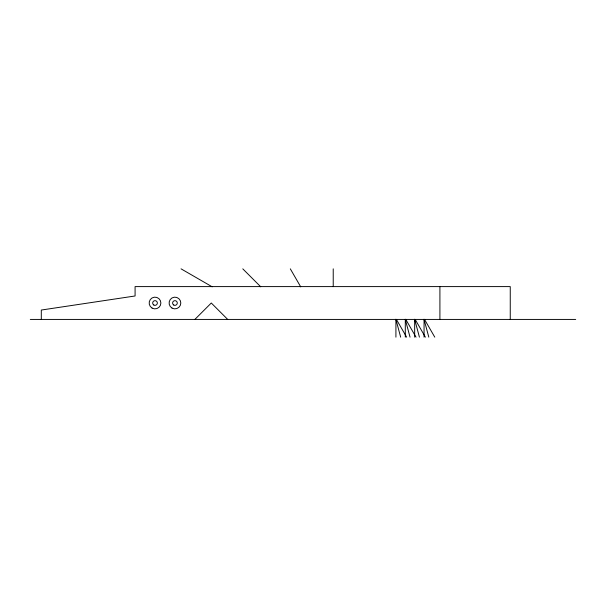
<?xml version="1.0" encoding="UTF-8"?>
<svg xmlns="http://www.w3.org/2000/svg" width="606" height="606" viewBox="0 0 606 606"><rect width="100%" height="100%" fill="white"/><g stroke="black" fill="none" stroke-linecap="round" stroke-linejoin="round"><path stroke-width="0.91" d="M194.882 319.423L211.289 303.008L227.704 319.423M30.3 319.423L575.7 319.423M181.05 268.844L212.191 286.82M242.786 268.844L260.739 286.805M424.518 319.392L434.775 337.156M415.14 319.392L425.397 337.156M405.762 319.392L416.019 337.156M396.385 319.392L406.641 337.156M290.312 268.844L300.72 286.873M424.003 319.248L428.806 337.156M414.625 319.248L419.428 337.156M405.247 319.248L410.042 337.156M395.87 319.248L400.664 337.156M510.252 319.423L510.252 286.6L135.085 286.6L135.085 295.978L41.299 310.045L41.299 319.423M439.911 286.6L439.911 319.423M424.056 319.37L424.056 337.156M414.671 319.37L414.671 337.156M405.293 319.37L405.293 337.156M395.915 319.37L395.915 337.156M333.224 268.844L333.224 286.638M172.021 308.083A5.863 5.863 0 0 0 180.808 303.008A5.863 5.863 0 0 0 172.021 297.932A5.863 5.863 0 0 0 172.021 308.083M152.083 308.083A5.863 5.863 0 0 0 160.878 303.008A5.863 5.863 0 0 0 152.083 297.932A5.863 5.863 0 0 0 152.083 308.083M173.778 305.038A2.348 2.348 0 0 0 177.293 303.008A2.348 2.348 0 0 0 173.778 300.977A2.348 2.348 0 0 0 173.778 305.038M153.848 305.038A2.348 2.348 0 0 0 157.363 303.008A2.348 2.348 0 0 0 153.848 300.977A2.348 2.348 0 0 0 153.848 305.038"/></g></svg>
